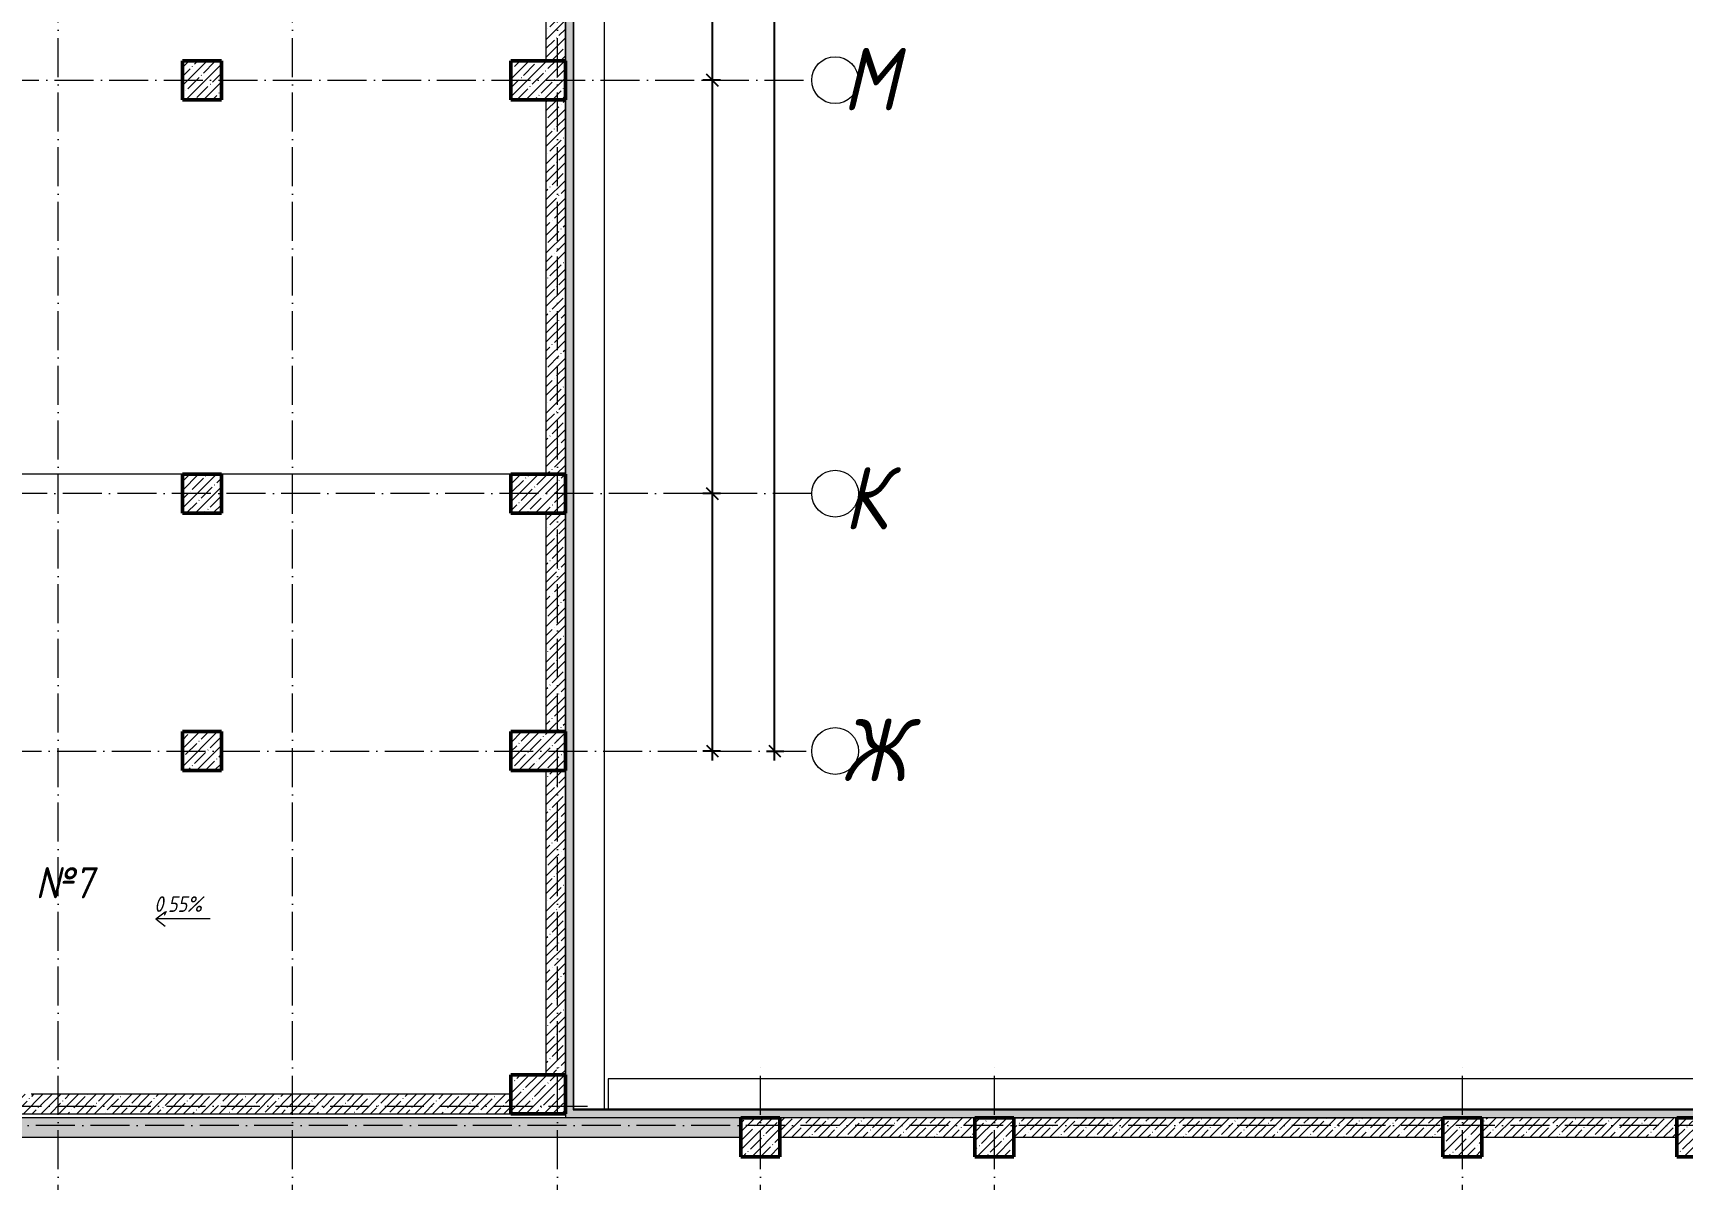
# Model space of a CAD drawing. Header units: millimetres. Extents: x -401725 to 250493, y 305116 to 802890.
# Drawn here: x -334026 to -312886, y 467711 to 482402 of the extents above; entities that cross this region are included whole.
import ezdxf

# ---------------------------------------------------------------- set-up
doc = ezdxf.new("R2010")
doc.units = ezdxf.units.MM
doc.linetypes.add('50_200_ШТРИХ_1Т_ш5_п1_п1_', pattern=[700, 500, -100, 0, -100])
for name, color, linetype, lineweight in [('A-____-____-DIMS', 7, 'Continuous', 9), ('A-FLOR-____-OTLN', 7, 'Continuous', 9), ('A-WALL-____-MCUT', 7, 'Continuous', 13), ('A-WALL-____-MCUT-1', 7, 'Continuous', 9), ('A-WALL-____-MCUT-3', 7, 'Continuous', 9), ('A-WALL-____-PATT-1', 7, 'Continuous', 9), ('A-WALL-FNSH-MCUT-1', 7, 'Continuous', 9), ('G-____-____-DIMS', 7, 'Continuous', 9), ('G-____-____-TEXT', 7, 'Continuous', 9), ('S-COLS-____-MCUT', 7, 'Continuous', 50), ('S-COLS-____-OTLN', 7, 'Continuous', 9), ('S-GRID-____-IDEN', 7, 'Continuous', 9), ('S-GRID-____-OTLN-1', 7, '50_200_ШТРИХ_1Т_ш5_п1_п1_', 9)]:
    doc.layers.add(name, color=color, linetype=linetype, lineweight=lineweight)
doc.styles.add('ISOCPEUR_I', font='isocpeui.ttf', dxfattribs={"width": 0.9, "height": 2.5})
doc.styles.add('ISOCPEUR_I_5', font='isocpeui.ttf', dxfattribs={"width": 0.85, "height": 2.1})
doc.dimstyles.new('ISO-2_5_0_9К_БОЛЬШОЙ_ОСИ', dxfattribs={"dimscale": 304.8, "dimtxt": 248.995294, "dimasz": 0.492126, "dimexe": 0.393701, "dimexo": 0, "dimgap": 0, "dimtad": 1, "dimdec": 0, "dimzin": 0, "dimdsep": 46, "dimtxsty": 'ISOCPEUR_I', "dimblk1": 'OBLIQUE', "dimblk2": 'OBLIQUE', "dimsah": 1, "dimcen": 0.09, "dimdle": 0.393701, "dimazin": 0, "dimtfac": 1, "dimtdec": 4, "dimtix": 1, "dimtmove": 0, "dimatfit": 3, "dimfxl": 1, "dimtvp": 1, "dimtolj": 1, "dimtzin": 0, "dimarcsym": 2})
pattern_1 = [(0, (-350751.34, 459015.94), (120.968, 69.841), [80.645, -161.29]), (120, (-350751.34, 459015.94), (-120.96808, 69.84086), [80.645, -161.29]), (60, (-350751.34, 459015.94), (-8e-05, 139.68186), [0, -161.29, 80.645, 0])]
pattern_2 = [(45, (-350751.34, 459015.94), (-114.04925, 114.04925), []), (45, (-350637.3, 459015.94), (-114.04925, 114.04925), [201.612, -40.322, 3.353, -36.97])]

# ---------------------------------------------------------------- blocks, each defined once
blk = doc.blocks.new('BSC_Колонна _Прямоугольная - 500х500-V104-АР1_Кладочный план подвала в осях 1-64_А-ГГ')
at = {"layer": 'S-COLS-____-OTLN'}
h = blk.add_hatch(dxfattribs=at)
h.set_pattern_fill('FP_116', color=256, style=0, pattern_type=2)
h.set_pattern_definition([(45, (-38050, -9231.04), (-114.04925, 114.04925), []), (45, (-37935.95, -9231.04), (-114.04925, 114.04925), [201.613, -40.323, 3.353, -36.97])])
h.paths.add_polyline_path([(-250, -250), (250, -250), (250, 250), (-250, 250)], flags=0)
at = {"layer": 'S-COLS-____-MCUT'}
for p, q in [((250, 250), (-250, 250)), ((-250, 250), (-250, -250)), ((250, -250), (250, 250)), ((-250, -250), (250, -250))]:
    blk.add_line(p, q, dxfattribs=at)
blk = doc.blocks.new('BSC_Колонна _Прямоугольная - 500х500-V107-АР1_Кладочный план подвала в осях 1-64_А-ГГ')
at = {"layer": 'S-COLS-____-OTLN'}
h = blk.add_hatch(dxfattribs=at)
h.set_pattern_fill('FP_119', color=256, style=0, pattern_type=2)
h.set_pattern_definition([(45, (-26050, -9231.04), (-114.04925, 114.04925), []), (45, (-25935.95, -9231.04), (-114.04925, 114.04925), [201.613, -40.323, 3.353, -36.97])])
h.paths.add_polyline_path([(-250, -250), (250, -250), (250, 250), (-250, 250)], flags=0)
at = {"layer": 'S-COLS-____-MCUT'}
for p, q in [((250, 250), (-250, 250)), ((-250, 250), (-250, -250)), ((250, -250), (250, 250)), ((-250, -250), (250, -250))]:
    blk.add_line(p, q, dxfattribs=at)
blk = doc.blocks.new('BSC_Колонна _Прямоугольная - 500х700-V112-АР1_Кладочный план подвала в осях 1-64_А-ГГ')
at = {"layer": 'S-COLS-____-OTLN'}
h = blk.add_hatch(dxfattribs=at)
h.set_pattern_fill('FP_124', color=256, style=0, pattern_type=2)
h.set_pattern_definition([(315, (-9781.04, 23200), (114.0493, 114.0493), []), (315, (-9781.04, 23085.95), (114.0493, 114.0493), [201.613, -40.323, 3.353, -36.97])])
h.paths.add_polyline_path([(-250, 350), (-250, -350), (250, -350), (250, 350)], flags=0)
at = {"layer": 'S-COLS-____-MCUT'}
for p, q in [((250, 350), (-250, 350)), ((-250, 350), (-250, -350)), ((250, -350), (250, 350)), ((-250, -350), (250, -350))]:
    blk.add_line(p, q, dxfattribs=at)
blk = doc.blocks.new('BSC_Колонна _Прямоугольная - 500х500-V113-АР1_Кладочный план подвала в осях 1-64_А-ГГ')
at = {"layer": 'S-COLS-____-OTLN'}
h = blk.add_hatch(dxfattribs=at)
h.set_pattern_fill('FP_125', color=256, style=0, pattern_type=2)
h.set_pattern_definition([(45, (-18890, -14181.04), (-114.0493, 114.0493), []), (45, (-18775.95, -14181.04), (-114.0493, 114.0493), [201.612, -40.322, 3.353, -36.97])])
h.paths.add_polyline_path([(-250, -250), (250, -250), (250, 250), (-250, 250)], flags=0)
at = {"layer": 'S-COLS-____-MCUT'}
for p, q in [((250, 250), (-250, 250)), ((-250, 250), (-250, -250)), ((250, -250), (250, 250)), ((-250, -250), (250, -250))]:
    blk.add_line(p, q, dxfattribs=at)
blk = doc.blocks.new('BSC_Колонна _Прямоугольная - 500х500-27170132-АР1_Кладочный план подвала в осях 1-64_А-ГГ')
at = {"layer": 'S-COLS-____-OTLN'}
h = blk.add_hatch(dxfattribs=at)
h.set_pattern_fill('FP_126', color=256, style=0, pattern_type=2)
h.set_pattern_definition([(45, (-18890, -17481.04), (-114.0493, 114.0493), []), (45, (-18775.95, -17481.04), (-114.0493, 114.0493), [201.612, -40.322, 3.353, -36.97])])
h.paths.add_polyline_path([(-250, -250), (250, -250), (250, 250), (-250, 250)], flags=0)
at = {"layer": 'S-COLS-____-MCUT'}
for p, q in [((250, 250), (-250, 250)), ((-250, 250), (-250, -250)), ((250, -250), (250, 250)), ((-250, -250), (250, -250))]:
    blk.add_line(p, q, dxfattribs=at)
blk = doc.blocks.new('BSC_Колонна _Прямоугольная - 500х500-27170133-АР1_Кладочный план подвала в осях 1-64_А-ГГ')
at = {"layer": 'S-COLS-____-OTLN'}
h = blk.add_hatch(dxfattribs=at)
h.set_pattern_fill('FP_127', color=256, style=0, pattern_type=2)
h.set_pattern_definition([(45, (-18890, -22781.04), (-114.04925, 114.04925), []), (45, (-18775.95, -22781.04), (-114.04925, 114.04925), [201.613, -40.323, 3.353, -36.97])])
h.paths.add_polyline_path([(-250, -250), (250, -250), (250, 250), (-250, 250)], flags=0)
at = {"layer": 'S-COLS-____-MCUT'}
for p, q in [((250, 250), (-250, 250)), ((-250, 250), (-250, -250)), ((250, -250), (250, 250)), ((-250, -250), (250, -250))]:
    blk.add_line(p, q, dxfattribs=at)
blk = doc.blocks.new('BSC_Колонна _Прямоугольная - 500х700-V115-АР1_Кладочный план подвала в осях 1-64_А-ГГ')
at = {"layer": 'S-COLS-____-OTLN'}
h = blk.add_hatch(dxfattribs=at)
h.set_pattern_fill('FP_130', color=256, style=0, pattern_type=2)
h.set_pattern_definition([(315, (-17481.04, 23200), (114.04925, 114.04925), []), (315, (-17481.04, 23085.95), (114.04925, 114.04925), [201.613, -40.323, 3.353, -36.97])])
h.paths.add_polyline_path([(-250, -350), (250, -350), (250, 350), (-250, 350)], flags=0)
at = {"layer": 'S-COLS-____-MCUT'}
for p, q in [((250, 350), (-250, 350)), ((-250, 350), (-250, -350)), ((250, -350), (250, 350)), ((-250, -350), (250, -350))]:
    blk.add_line(p, q, dxfattribs=at)
blk = doc.blocks.new('BSC_Колонна _Прямоугольная - 500х700-V116-АР1_Кладочный план подвала в осях 1-64_А-ГГ')
at = {"layer": 'S-COLS-____-OTLN'}
h = blk.add_hatch(dxfattribs=at)
h.set_pattern_fill('FP_131', color=256, style=0, pattern_type=2)
h.set_pattern_definition([(315, (-22781.04, 23200), (114.04925, 114.04925), []), (315, (-22781.04, 23085.95), (114.04925, 114.04925), [201.613, -40.323, 3.353, -36.97])])
h.paths.add_polyline_path([(-250, -350), (250, -350), (250, 350), (-250, 350)], flags=0)
at = {"layer": 'S-COLS-____-MCUT'}
for p, q in [((250, 350), (-250, 350)), ((-250, 350), (-250, -350)), ((250, -350), (250, 350)), ((-250, -350), (250, -350))]:
    blk.add_line(p, q, dxfattribs=at)
blk = doc.blocks.new('BSC_Колонна _Прямоугольная - 500х700-V120-АР1_Кладочный план подвала в осях 1-64_А-ГГ')
at = {"layer": 'S-COLS-____-OTLN'}
h = blk.add_hatch(dxfattribs=at)
h.set_pattern_fill('FP_135', color=256, style=0, pattern_type=2)
h.set_pattern_definition([(315, (-14181.04, 23200), (114.04925, 114.04925), []), (315, (-14181.04, 23085.95), (114.04925, 114.04925), [201.613, -40.323, 3.353, -36.97])])
h.paths.add_polyline_path([(-250, -350), (250, -350), (250, 350), (-250, 350)], flags=0)
at = {"layer": 'S-COLS-____-MCUT'}
for p, q in [((250, 350), (-250, 350)), ((-250, 350), (-250, -350)), ((250, -350), (250, 350)), ((-250, -350), (250, -350))]:
    blk.add_line(p, q, dxfattribs=at)
blk = doc.blocks.new('Ось сетки - Круг_Ø6_00__ISO-2_5_0_9K_-25732049-АР1_Кладочный план подвала в осях 1-64_А-ГГ')
at = {"layer": 'S-GRID-____-IDEN'}
blk.add_circle((0, 0), 3, dxfattribs=at)
blk = doc.blocks.new('_Oblique')
at = {"color": 0, "linetype": 'ByBlock', "lineweight": -2}
blk.add_line((-0.5, -0.5), (0.5, 0.5), dxfattribs=at)
blk = doc.blocks.new('*D8175')
at = {"layer": 'A-____-____-DIMS', "color": 0, "lineweight": -2, "transparency": 16777216}
for p, q in [((-325319, 485617), (-325319, 481677)), ((-325213, 485497), (-325439, 485497)), ((-325213, 481797), (-325439, 481797))]:
    blk.add_line(p, q, dxfattribs=at)
at = {"layer": 'Defpoints', "color": 0, "transparency": 16777216}
for p in [(-325213, 485497), (-325319, 481797), (-325213, 481797)]:
    blk.add_point(p, dxfattribs=at)
at = {"layer": 'A-____-____-DIMS', "color": 0, "lineweight": -2, "transparency": 16777216, "xscale": 150, "yscale": 150, "zscale": 150}
for p, rotation in [((-325319, 485497), 90), ((-325319, 481797), 270)]:
    blk.add_blockref('_Oblique', p, dxfattribs=dict(at, rotation=rotation))
at = {"layer": 'A-____-____-DIMS', "color": 0, "transparency": 16777216, "insert": (-325320, 483647), "char_height": 2.5, "width": 758.48, "attachment_point": 5, "rotation": 90, "style": 'ISOCPEUR_I'}
blk.add_mtext('\\A1;3700', dxfattribs=at)
blk = doc.blocks.new('*D8176')
at = {"layer": 'A-____-____-DIMS', "color": 0, "lineweight": -2, "transparency": 16777216}
for p, q in [((-325213, 481797), (-325439, 481797)), ((-325319, 481917), (-325319, 476377)), ((-325213, 476497), (-325439, 476497))]:
    blk.add_line(p, q, dxfattribs=at)
at = {"layer": 'Defpoints', "color": 0, "transparency": 16777216}
for p in [(-325213, 481797), (-325319, 476497), (-325213, 476497)]:
    blk.add_point(p, dxfattribs=at)
at = {"layer": 'A-____-____-DIMS', "color": 0, "lineweight": -2, "transparency": 16777216, "xscale": 150, "yscale": 150, "zscale": 150}
for p, rotation in [((-325319, 481797), 90), ((-325319, 476497), 270)]:
    blk.add_blockref('_Oblique', p, dxfattribs=dict(at, rotation=rotation))
at = {"layer": 'A-____-____-DIMS', "color": 0, "transparency": 16777216, "insert": (-325320, 479147), "char_height": 2.5, "width": 758.48, "attachment_point": 5, "rotation": 90, "style": 'ISOCPEUR_I'}
blk.add_mtext('\\A1;5300', dxfattribs=at)
blk = doc.blocks.new('*D8177')
at = {"layer": 'A-____-____-DIMS', "color": 0, "lineweight": -2, "transparency": 16777216}
for p, q in [((-325213, 476497), (-325439, 476497)), ((-325319, 476617), (-325319, 473077)), ((-325213, 473197), (-325439, 473197))]:
    blk.add_line(p, q, dxfattribs=at)
at = {"layer": 'Defpoints', "color": 0, "transparency": 16777216}
for p in [(-325213, 476497), (-325319, 473197), (-325213, 473197)]:
    blk.add_point(p, dxfattribs=at)
at = {"layer": 'A-____-____-DIMS', "color": 0, "lineweight": -2, "transparency": 16777216, "xscale": 150, "yscale": 150, "zscale": 150}
for p, rotation in [((-325319, 476497), 90), ((-325319, 473197), 270)]:
    blk.add_blockref('_Oblique', p, dxfattribs=dict(at, rotation=rotation))
at = {"layer": 'A-____-____-DIMS', "color": 0, "transparency": 16777216, "insert": (-325320, 474847), "char_height": 2.5, "width": 758.48, "attachment_point": 5, "rotation": 90, "style": 'ISOCPEUR_I'}
blk.add_mtext('\\A1;3300', dxfattribs=at)
blk = doc.blocks.new('*D8178')
at = {"layer": 'A-____-____-DIMS', "color": 0, "lineweight": -2, "transparency": 16777216}
for p, q in [((-324519, 473077), (-324519, 506767)), ((-324625, 506647), (-324399, 506647)), ((-324625, 473197), (-324399, 473197))]:
    blk.add_line(p, q, dxfattribs=at)
at = {"layer": 'Defpoints', "color": 0, "transparency": 16777216}
for p in [(-324625, 506647), (-324519, 506647), (-324625, 473197)]:
    blk.add_point(p, dxfattribs=at)
at = {"layer": 'A-____-____-DIMS', "color": 0, "lineweight": -2, "transparency": 16777216, "xscale": 150, "yscale": 150, "zscale": 150}
for p, rotation in [((-324519, 506647), 90), ((-324519, 473197), 270)]:
    blk.add_blockref('_Oblique', p, dxfattribs=dict(at, rotation=rotation))
at = {"layer": 'A-____-____-DIMS', "color": 0, "transparency": 16777216, "insert": (-324520, 489922), "char_height": 2.5, "width": 971.08, "attachment_point": 5, "rotation": 90, "style": 'ISOCPEUR_I'}
blk.add_mtext('\\A1;33450', dxfattribs=at)

msp = doc.modelspace()

# ---------------------------------------------------------------- hatches: boundary and pattern name
at = {"layer": 'A-WALL-____-PATT-1'}
h = msp.add_hatch(dxfattribs=at)
h.set_pattern_fill('FP_91', color=256, style=0, pattern_type=2)
h.set_pattern_definition(pattern_1)
h.paths.add_polyline_path([(-327199.3432, 468598.983), (-327099.3432, 468598.983), (-327099.3432, 506848.983), (-327199.3432, 506848.983), (-327199.3432, 468606.983), (-327201.3432, 468606.983), (-327201.3432, 468598.983)], flags=0)
h = msp.add_hatch(dxfattribs=at)
h.set_pattern_fill('FP_1', color=256, style=0, pattern_type=2)
h.set_pattern_definition(pattern_2)
h.paths.add_polyline_path([(-327201.3432, 482046.983), (-327201.3432, 485246.983), (-327451.3432, 485246.983), (-327451.3432, 482046.983)], flags=0)
h = msp.add_hatch(dxfattribs=at)
h.set_pattern_fill('FP_1', color=256, style=0, pattern_type=2)
h.set_pattern_definition(pattern_2)
h.paths.add_polyline_path([(-327201.3432, 476746.983), (-327201.3432, 481546.983), (-327451.3432, 481546.983), (-327451.3432, 476746.983)], flags=0)
h = msp.add_hatch(dxfattribs=at)
h.set_pattern_fill('FP_1', color=256, style=0, pattern_type=2)
h.set_pattern_definition(pattern_2)
h.paths.add_polyline_path([(-327451.3432, 473446.983), (-327201.3432, 473446.983), (-327201.3432, 476246.983), (-327451.3432, 476246.983), (-327451.3432, 473510.6932)], flags=0)
h = msp.add_hatch(dxfattribs=at)
h.set_pattern_fill('FP_1', color=256, style=0, pattern_type=2)
h.set_pattern_definition(pattern_2)
h.paths.add_polyline_path([(-327201.3432, 469046.983), (-327201.3432, 472946.983), (-327451.3432, 472946.983), (-327451.3432, 469046.983)], flags=0)
h = msp.add_hatch(dxfattribs=at)
h.set_pattern_fill('FP_1', color=256, style=0, pattern_type=2)
h.set_pattern_definition(pattern_2)
h.paths.add_polyline_path([(-328101.3432, 468546.983), (-327901.3432, 468546.983), (-327901.3432, 468796.983), (-340651.3432, 468796.983), (-340651.3432, 468546.983), (-329556.6723, 468546.983)], flags=0)
h = msp.add_hatch(dxfattribs=at)
h.set_pattern_fill('FP_1', color=256, style=0, pattern_type=2)
h.set_pattern_definition(pattern_2)
h.paths.add_polyline_path([(-326021.6659, 468246.983), (-324951.3432, 468246.983), (-324951.3432, 468496.983), (-345901.2011, 468496.983), (-345901.2011, 468246.983), (-327789.1691, 468246.983)], flags=0)
h.paths.add_polyline_path([(-347401.2011, 468246.983), (-347402.2011, 468496.983), (-350301.3432, 468496.983), (-350301.3432, 468246.983), (-347402.2011, 468246.983)], flags=0)
h.paths.add_polyline_path([(-351801.3432, 468246.983), (-351801.3432, 468496.983), (-352701.3432, 468496.983), (-352701.3432, 468246.983)], flags=0)
h = msp.add_hatch(dxfattribs=at)
h.set_pattern_fill('FP_91', color=256, style=0, pattern_type=2)
h.set_pattern_definition(pattern_1)
h.paths.add_polyline_path([(-276361.3432, 468496.983), (-276353.3432, 468496.983), (-276353.3432, 468598.983), (-327199.3432, 468598.983), (-327199.3432, 468498.983), (-276361.3432, 468498.983)], flags=0)
h = msp.add_hatch(dxfattribs=at)
h.set_pattern_fill('FP_1', color=256, style=0, pattern_type=2)
h.set_pattern_definition(pattern_2)
h.paths.add_polyline_path([(-321951.3432, 468246.983), (-321951.3432, 468496.983), (-324451.3432, 468496.983), (-324451.3432, 468246.983), (-322486.6594, 468246.983)], flags=0)
h = msp.add_hatch(dxfattribs=at)
h.set_pattern_fill('FP_1', color=256, style=0, pattern_type=2)
h.set_pattern_definition(pattern_2)
h.paths.add_polyline_path([(-315951.3432, 468246.983), (-315951.3432, 468496.983), (-321451.3432, 468496.983), (-321451.3432, 468246.983)], flags=0)
h = msp.add_hatch(dxfattribs=at)
h.set_pattern_fill('FP_1', color=256, style=0, pattern_type=2)
h.set_pattern_definition(pattern_2)
h.paths.add_polyline_path([(-312951.3432, 468246.983), (-312951.3432, 468496.983), (-315451.3432, 468496.983), (-315451.3432, 468246.983), (-315416.6465, 468246.983)], flags=0)
at = {"layer": 'S-COLS-____-OTLN'}
h = msp.add_hatch(dxfattribs=at)
h.set_pattern_fill('FP_1', color=256, style=0, pattern_type=2)
h.set_pattern_definition(pattern_2)
h.paths.add_polyline_path([(-321451.3432, 467996.983), (-321451.3432, 468496.983), (-321951.3432, 468496.983), (-321951.3432, 467996.983)], flags=0)
h = msp.add_hatch(dxfattribs=at)
h.set_pattern_fill('FP_1', color=256, style=0, pattern_type=2)
h.set_pattern_definition(pattern_2)
h.paths.add_polyline_path([(-315951.3432, 467996.983), (-315451.3432, 467996.983), (-315451.3432, 468496.983), (-315951.3432, 468496.983)], flags=0)

# ---------------------------------------------------------------- linework, layer by layer
at = {"layer": 'A-FLOR-____-OTLN'}
for p, q in [((-326701.3432, 468606.9215), (-326701.3432, 504368.6147)), ((-332111.3432, 476746.983), (-336301.3432, 476746.983)), ((-327901.3432, 476746.983), (-331611.3432, 476746.983)), ((-312451.3432, 468996.983), (-326651.3432, 468996.983)), ((-326651.3432, 468996.983), (-326651.3432, 468606.9136))]:
    msp.add_line(p, q, dxfattribs=at)
at = {"layer": 'A-WALL-____-MCUT'}
for p, q in [((-327099.3432, 506848.983), (-327099.3432, 468598.983)), ((-327091.3432, 468606.983), (-327091.3432, 506856.983)), ((-327099.3432, 468598.983), (-276353.3432, 468598.983)), ((-276361.3432, 468606.983), (-327091.3432, 468606.983))]:
    msp.add_line(p, q, dxfattribs=at)
at = {"layer": 'A-WALL-____-MCUT-1'}
for p, q in [((-327451.3432, 485246.983), (-327451.3432, 482046.983)), ((-327201.3432, 482046.983), (-327201.3432, 485246.983)), ((-327451.3432, 481546.983), (-327451.3432, 476746.983)), ((-327201.3432, 476746.983), (-327201.3432, 481546.983)), ((-327451.3432, 476246.983), (-327451.3432, 473446.983)), ((-327201.3432, 473446.983), (-327201.3432, 476246.983)), ((-327451.3432, 472946.983), (-327451.3432, 469046.983)), ((-327201.3432, 469046.983), (-327201.3432, 472946.983)), ((-327901.3432, 468796.983), (-334051.3432, 468796.983)), ((-324951.3432, 468496.983), (-345901.2011, 468496.983)), ((-340651.3432, 468546.983), (-327901.3432, 468546.983)), ((-321951.3432, 468496.983), (-324451.3432, 468496.983)), ((-321951.3432, 468246.983), (-321951.3432, 468496.983)), ((-315951.3432, 468496.983), (-321451.3432, 468496.983)), ((-321451.3432, 468496.983), (-321451.3432, 468246.983)), ((-315951.3432, 468246.983), (-315951.3432, 468496.983)), ((-312951.3432, 468496.983), (-315451.3432, 468496.983)), ((-315451.3432, 468496.983), (-315451.3432, 468246.983)), ((-345901.2011, 468246.983), (-324951.3432, 468246.983)), ((-324451.3432, 468246.983), (-321951.3432, 468246.983)), ((-321451.3432, 468246.983), (-315951.3432, 468246.983)), ((-315451.3432, 468246.983), (-312951.3432, 468246.983))]:
    msp.add_line(p, q, dxfattribs=at)
at = {"layer": 'A-WALL-____-MCUT-3'}
for p, q in [((-327199.3432, 506748.983), (-327199.3432, 468496.983)), ((-327199.3432, 468598.983), (-327201.3432, 468598.983)), ((-327201.3432, 468546.983), (-327201.3432, 468498.983)), ((-327201.3432, 468498.983), (-276251.3432, 468498.983))]:
    msp.add_line(p, q, dxfattribs=at)
at = {"layer": 'A-WALL-FNSH-MCUT-1'}
for p, q in [((-327201.3432, 468498.983), (-327201.3432, 468496.983)), ((-321951.3432, 468496.983), (-315451.3432, 468496.983))]:
    msp.add_line(p, q, dxfattribs=at)
at = {"layer": 'G-____-____-DIMS'}
for p, q in [((-332453.5357, 471044.2158), (-332333.5357, 471136.295)), ((-332453.5357, 471044.2158), (-332333.5357, 470952.1366)), ((-331753.5357, 471044.2158), (-332453.5357, 471044.2158))]:
    msp.add_line(p, q, dxfattribs=at)
at = {"layer": 'S-COLS-____-MCUT'}
for p, q in [((-321451.3432, 468496.983), (-321951.3432, 468496.983)), ((-321951.3432, 468496.983), (-321951.3432, 467996.983)), ((-321451.3432, 467996.983), (-321451.3432, 468496.983)), ((-315451.3432, 468496.983), (-315951.3432, 468496.983)), ((-315951.3432, 468496.983), (-315951.3432, 467996.983)), ((-315451.3432, 467996.983), (-315451.3432, 468496.983)), ((-321951.3432, 467996.983), (-321451.3432, 467996.983)), ((-315951.3432, 467996.983), (-315451.3432, 467996.983))]:
    msp.add_line(p, q, dxfattribs=at)
at = {"layer": 'S-GRID-____-OTLN-1'}
for p, q in [((-333701.3432, 454533.3346), (-333701.3432, 508896.9006)), ((-330701.3432, 454533.3346), (-330701.3432, 508896.9006)), ((-327301.3432, 454533.3346), (-327301.3432, 508896.9006)), ((-342851.3432, 481796.983), (-324043.6041, 481796.983)), ((-324043.6041, 476496.983), (-355420.1134, 476496.983)), ((-355420.1134, 473196.983), (-324043.6041, 473196.983)), ((-324701.3432, 454533.3346), (-324701.3432, 469166.4803)), ((-321701.3432, 454533.3346), (-321701.3432, 469166.4803)), ((-315701.3432, 454533.3346), (-315701.3432, 469166.4803)), ((-355420.1134, 468646.983), (-326880.7425, 468646.983)), ((-246676.9366, 468396.983), (-355213.8729, 468396.983))]:
    msp.add_line(p, q, dxfattribs=at)

# ---------------------------------------------------------------- block references
at = {"layer": 'S-COLS-____-OTLN'}
for name, p in [('BSC_Колонна _Прямоугольная - 500х500-27170133-АР1_Кладочный план подвала в осях 1-64_А-ГГ', (-331861.3432, 481796.983)), ('BSC_Колонна _Прямоугольная - 500х500-27170132-АР1_Кладочный план подвала в осях 1-64_А-ГГ', (-331861.3432, 476496.983)), ('BSC_Колонна _Прямоугольная - 500х500-V113-АР1_Кладочный план подвала в осях 1-64_А-ГГ', (-331861.3432, 473196.983)), ('BSC_Колонна _Прямоугольная - 500х500-V107-АР1_Кладочный план подвала в осях 1-64_А-ГГ', (-324701.3432, 468246.983)), ('BSC_Колонна _Прямоугольная - 500х500-V104-АР1_Кладочный план подвала в осях 1-64_А-ГГ', (-312701.3432, 468246.983))]:
    msp.add_blockref(name, p, dxfattribs=at)
at = {"layer": 'S-COLS-____-OTLN', "rotation": 89.9999999999999}
for name, p in [('BSC_Колонна _Прямоугольная - 500х700-V116-АР1_Кладочный план подвала в осях 1-64_А-ГГ', (-327551.3432, 481796.983)), ('BSC_Колонна _Прямоугольная - 500х700-V115-АР1_Кладочный план подвала в осях 1-64_А-ГГ', (-327551.3432, 476496.983)), ('BSC_Колонна _Прямоугольная - 500х700-V120-АР1_Кладочный план подвала в осях 1-64_А-ГГ', (-327551.3432, 473196.983)), ('BSC_Колонна _Прямоугольная - 500х700-V112-АР1_Кладочный план подвала в осях 1-64_А-ГГ', (-327551.3432, 468796.983))]:
    msp.add_blockref(name, p, dxfattribs=at)
at = {"layer": 'S-GRID-____-IDEN', "xscale": 99.99999999999993, "yscale": 99.99999999999993, "zscale": 99.99999999999993}
for p, rotation in [((-323743.6041, 481796.983), 269.9999999999996), ((-323743.6041, 476496.983), 89.9999999999998), ((-323743.6041, 473196.983), 269.9999999999996)]:
    msp.add_blockref('Ось сетки - Круг_Ø6_00__ISO-2_5_0_9K_-25732049-АР1_Кладочный план подвала в осях 1-64_А-ГГ', p, dxfattribs=dict(at, rotation=rotation))

# ---------------------------------------------------------------- texts
at = {"layer": 'G-____-____-DIMS', "insert": (-332471.0406, 471335.507), "char_height": 200, "width": 882.011763, "attachment_point": 1, "line_spacing_factor": 1.149209, "style": 'ISOCPEUR_I_5'}
msp.add_mtext('0,55%', dxfattribs=at)
at = {"layer": 'G-____-____-TEXT', "insert": (-333994.5732, 471708.5326), "char_height": 400, "width": 2763.416813, "attachment_point": 1, "style": 'ISOCPEUR_I'}
msp.add_mtext('№7', dxfattribs=at)
at = {"layer": 'S-GRID-____-IDEN', "char_height": 800, "attachment_point": 1, "style": 'ISOCPEUR_I'}
for s, insert, width in [('\\fISOCPEUR|b0|i1|c204|p34|;\\W.9;М', (-323651.6185, 482210.8691), 252.531562), ('\\fISOCPEUR|b0|i1|c204|p34|;\\W.9;К', (-323634.7594, 476840.3125), 223.670812), ('\\fISOCPEUR|b0|i1|c204|p34|;\\W.9;Ж', (-323663.7685, 473610.8691), 281.392312)]:
    msp.add_mtext(s, dxfattribs=dict(at, insert=insert, width=width))

# ---------------------------------------------------------------- dimensions: what is measured, and where the dimension line sits
at = {"layer": 'A-____-____-DIMS'}
for base, p1, p2, override, picture, middle in [((-324518.8099, 506646.983), (-324624.876, 473196.983), (-324624.876, 506646.983), {"dimtxt": 400, "dimpost": '<>', "dimfxl": 33450}, '*D8178', (-324520.0599, 489921.983)), ((-325318.8099, 481796.983), (-325212.7439, 485496.983), (-325212.7439, 481796.983), {"dimtxt": 400, "dimpost": '<>', "dimfxl": 3700}, '*D8175', (-325320.076, 483646.983)), ((-325318.8099, 476496.983), (-325212.7439, 481796.983), (-325212.7439, 476496.983), {"dimtxt": 400, "dimpost": '<>', "dimfxl": 5300}, '*D8176', (-325320.0599, 479146.983)), ((-325318.8099, 473196.983), (-325212.7439, 476496.983), (-325212.7439, 473196.983), {"dimtxt": 400, "dimpost": '<>', "dimfxl": 3300}, '*D8177', (-325320.0599, 474846.983))]:
    dim = msp.add_linear_dim(base=base, p1=p1, p2=p2, angle=90, dimstyle='ISO-2_5_0_9К_БОЛЬШОЙ_ОСИ', override=override, dxfattribs=at)
    dim.commit()
    dim.dimension.update_dxf_attribs({"geometry": picture, "text_midpoint": middle})

doc.saveas('drawing.dxf')
